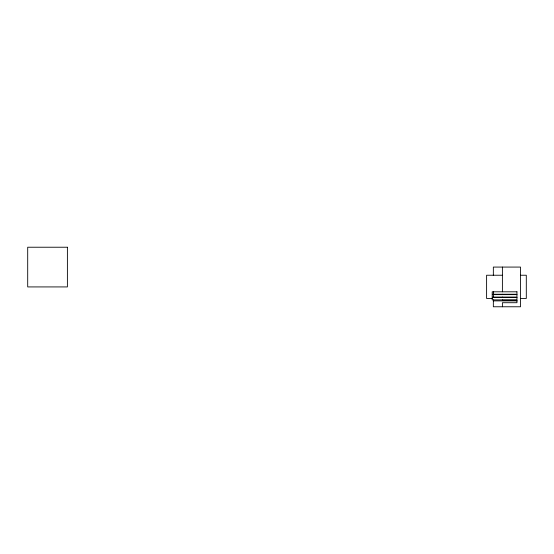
<?xml version="1.0" encoding="UTF-8"?>
<svg xmlns="http://www.w3.org/2000/svg" width="554" height="554" viewBox="0 0 554 554"><rect width="100%" height="100%" fill="white"/><g stroke="black" fill="none" stroke-linecap="round" stroke-linejoin="round"><path stroke-width="0.83" d="M502.395 275.234L486.606 275.234L486.606 298.474L492.201 298.474M520.511 275.234L526.3 275.234L526.3 298.474L520.511 298.474M493.344 300.877L517.117 300.877M502.395 267.076L502.395 291.806M502.395 294.236L502.395 294.631M502.395 297.062L502.395 297.456M502.395 299.887L502.395 300.282L516.951 300.282L516.951 302.713L502.395 302.713L502.395 306.771M493.344 275.518L493.344 267.076L520.511 267.076L520.511 306.771L493.344 306.771L493.344 299.887M493.344 291.549L493.344 297.456M67.394 247.229L27.7 247.229L27.7 286.924L67.394 286.924L67.394 247.229M516.951 291.806L492.201 291.806L492.201 294.236L516.951 294.236L516.951 291.806M516.951 294.631L492.201 294.631L492.201 297.062L516.951 297.062L516.951 294.631M516.951 297.456L492.201 297.456L492.201 299.887L516.951 299.887L516.951 297.456"/></g></svg>
